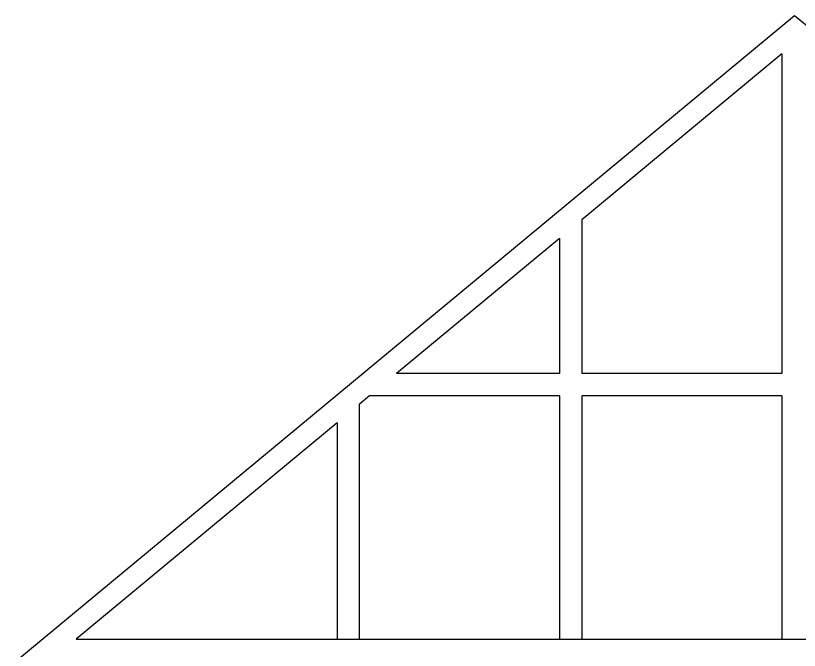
# Model space of a CAD drawing. Extents: x -24232 to 27340, y -23039 to 23489.
# Drawn here: x -10612 to -8851, y -8021 to -6596 of the extents above; entities that cross this region are included whole.
import ezdxf

# ---------------------------------------------------------------- set-up
doc = ezdxf.new("R2010")
doc.units = 0
doc.header["$LTSCALE"] = 10
doc.layers.add('1', color=1, linetype='CONTINUOUS')
doc.layers.add('3', color=3, linetype='CONTINUOUS')

msp = doc.modelspace()

# ---------------------------------------------------------------- linework, layer by layer
at = {"layer": '1'}
for p, q in [((-8890.1, -6681.8), (-9340.1, -7054.7)), ((-8890.1, -6681.8), (-8890.1, -7399.7)), ((-9340.1, -7054.7), (-9340.1, -7399.7)), ((-9390.1, -7096.1), (-9756.5, -7399.7)), ((-9390.1, -7096.1), (-9390.1, -7399.7)), ((-9390.1, -7399.7), (-9756.5, -7399.7)), ((-8890.1, -7399.7), (-9340.1, -7399.7)), ((-9816.9, -7449.7), (-9840.1, -7468.9)), ((-9390.1, -7449.7), (-9816.9, -7449.7)), ((-9390.1, -7449.7), (-9390.1, -7996.2)), ((-8890.1, -7449.7), (-9340.1, -7449.7)), ((-9340.1, -7449.7), (-9340.1, -7996.2)), ((-8890.1, -7449.7), (-8890.1, -7996.2)), ((-9840.1, -7468.9), (-9840.1, -7996.2)), ((-9890.1, -7510.4), (-10476.4, -7996.2)), ((-9890.1, -7510.4), (-9890.1, -7996.2)), ((-10476.4, -7996.2), (-7253.8, -7996.2))]:
    msp.add_line(p, q, dxfattribs=at)
at = {"layer": '3'}
for p, q in [((-8862.2, -6596.2), (-10612.2, -8046.2)), ((-7112.2, -8046.2), (-8862.2, -6596.2))]:
    msp.add_line(p, q, dxfattribs=at)

doc.saveas('drawing.dxf')
